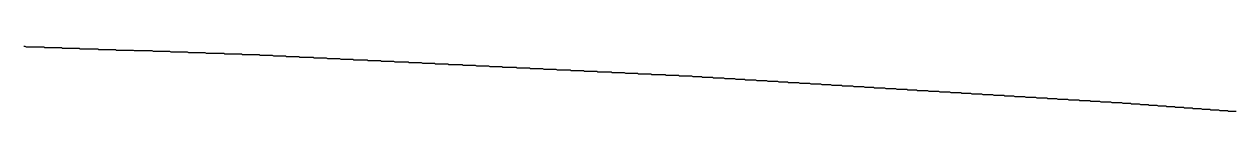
# Model space of a CAD drawing. Header units: millimetres. Extents: x 41 to 1041, y 1148 to 1248.
# Drawn here: x 212.14 to 230.35, y 1201.54 to 1202.52 of the extents above; entities that cross this region are included whole.
import ezdxf

# ---------------------------------------------------------------- set-up
doc = ezdxf.new("R2010")
doc.units = ezdxf.units.MM

msp = doc.modelspace()

# ---------------------------------------------------------------- linework, layer by layer
at = {"color": 3}
msp.add_polyline3d([(212.135, 1202.515, 0), (212.151, 1202.515, 0), (212.168, 1202.505, 0), (212.184, 1202.505, 0), (212.201, 1202.505, 0), (212.218, 1202.505, 0), (212.234, 1202.505, 0), (212.251, 1202.505, 0), (212.267, 1202.505, 0), (212.284, 1202.505, 0), (212.301, 1202.505, 0), (212.317, 1202.505, 0), (212.334, 1202.505, 0), (212.35, 1202.505, 0), (212.367, 1202.505, 0), (212.383, 1202.505, 0), (212.4, 1202.505, 0), (212.417, 1202.505, 0), (212.433, 1202.505, 0), (212.45, 1202.495, 0), (212.466, 1202.495, 0), (212.483, 1202.495, 0), (212.5, 1202.495, 0), (212.516, 1202.495, 0), (212.533, 1202.495, 0), (212.549, 1202.495, 0), (212.566, 1202.495, 0), (212.583, 1202.495, 0), (212.599, 1202.495, 0), (212.616, 1202.495, 0), (212.632, 1202.495, 0), (212.649, 1202.495, 0), (212.666, 1202.495, 0), (212.682, 1202.495, 0), (212.699, 1202.495, 0), (212.715, 1202.485, 0), (212.732, 1202.485, 0), (212.749, 1202.485, 0), (212.765, 1202.485, 0), (212.782, 1202.485, 0), (212.798, 1202.485, 0), (212.815, 1202.485, 0), (212.831, 1202.485, 0), (212.848, 1202.485, 0), (212.865, 1202.485, 0), (212.881, 1202.485, 0), (212.898, 1202.485, 0), (212.914, 1202.485, 0), (212.931, 1202.485, 0), (212.948, 1202.485, 0), (212.964, 1202.485, 0), (212.981, 1202.475, 0), (212.997, 1202.475, 0), (213.014, 1202.475, 0), (213.031, 1202.475, 0), (213.047, 1202.475, 0), (213.064, 1202.475, 0), (213.08, 1202.475, 0), (213.097, 1202.475, 0), (213.114, 1202.475, 0), (213.13, 1202.475, 0), (213.147, 1202.475, 0), (213.163, 1202.475, 0), (213.18, 1202.475, 0), (213.197, 1202.475, 0), (213.213, 1202.475, 0), (213.23, 1202.475, 0), (213.246, 1202.475, 0), (213.263, 1202.465, 0), (213.279, 1202.465, 0), (213.296, 1202.465, 0), (213.313, 1202.465, 0), (213.329, 1202.465, 0), (213.346, 1202.465, 0), (213.362, 1202.465, 0), (213.379, 1202.465, 0), (213.396, 1202.465, 0), (213.412, 1202.465, 0), (213.429, 1202.465, 0), (213.445, 1202.465, 0), (213.462, 1202.465, 0), (213.479, 1202.465, 0), (213.495, 1202.465, 0), (213.512, 1202.465, 0), (213.528, 1202.455, 0), (213.545, 1202.455, 0), (213.562, 1202.455, 0), (213.578, 1202.455, 0), (213.595, 1202.455, 0), (213.611, 1202.455, 0), (213.628, 1202.455, 0), (213.645, 1202.455, 0), (213.661, 1202.455, 0), (213.678, 1202.455, 0), (213.694, 1202.455, 0), (213.711, 1202.455, 0), (213.728, 1202.455, 0), (213.744, 1202.455, 0), (213.761, 1202.455, 0), (213.777, 1202.455, 0), (213.794, 1202.445, 0), (213.81, 1202.445, 0), (213.827, 1202.445, 0), (213.844, 1202.445, 0), (213.86, 1202.445, 0), (213.877, 1202.445, 0), (213.893, 1202.445, 0), (213.91, 1202.445, 0), (213.927, 1202.445, 0), (213.943, 1202.445, 0), (213.96, 1202.445, 0), (213.976, 1202.445, 0), (213.993, 1202.445, 0), (214.01, 1202.445, 0), (214.026, 1202.445, 0), (214.043, 1202.445, 0), (214.059, 1202.445, 0), (214.076, 1202.435, 0), (214.093, 1202.435, 0), (214.109, 1202.435, 0), (214.126, 1202.435, 0), (214.142, 1202.435, 0), (214.159, 1202.435, 0), (214.176, 1202.435, 0), (214.192, 1202.435, 0), (214.209, 1202.435, 0), (214.225, 1202.435, 0), (214.242, 1202.435, 0), (214.258, 1202.435, 0), (214.275, 1202.435, 0), (214.292, 1202.435, 0), (214.308, 1202.435, 0), (214.325, 1202.435, 0), (214.341, 1202.425, 0), (214.358, 1202.425, 0), (214.375, 1202.425, 0), (214.391, 1202.425, 0), (214.408, 1202.425, 0), (214.424, 1202.425, 0), (214.441, 1202.425, 0), (214.458, 1202.425, 0), (214.474, 1202.425, 0), (214.491, 1202.425, 0), (214.507, 1202.425, 0), (214.524, 1202.425, 0), (214.541, 1202.425, 0), (214.557, 1202.425, 0), (214.574, 1202.425, 0), (214.59, 1202.425, 0), (214.607, 1202.415, 0), (214.624, 1202.415, 0), (214.64, 1202.415, 0), (214.657, 1202.415, 0), (214.673, 1202.415, 0), (214.69, 1202.415, 0), (214.706, 1202.415, 0), (214.723, 1202.415, 0), (214.74, 1202.415, 0), (214.756, 1202.415, 0), (214.773, 1202.415, 0), (214.789, 1202.415, 0), (214.806, 1202.415, 0), (214.823, 1202.415, 0), (214.839, 1202.415, 0), (214.856, 1202.415, 0), (214.872, 1202.405, 0), (214.889, 1202.405, 0), (214.906, 1202.405, 0), (214.922, 1202.405, 0), (214.939, 1202.405, 0), (214.955, 1202.405, 0), (214.972, 1202.405, 0), (214.989, 1202.405, 0), (215.005, 1202.405, 0), (215.022, 1202.405, 0), (215.038, 1202.405, 0), (215.055, 1202.405, 0), (215.072, 1202.405, 0), (215.088, 1202.405, 0), (215.105, 1202.405, 0), (215.121, 1202.405, 0), (215.138, 1202.405, 0), (215.154, 1202.395, 0), (215.171, 1202.395, 0), (215.188, 1202.395, 0), (215.204, 1202.395, 0), (215.221, 1202.395, 0), (215.237, 1202.395, 0), (215.254, 1202.395, 0), (215.271, 1202.395, 0), (215.287, 1202.395, 0), (215.304, 1202.395, 0), (215.32, 1202.395, 0), (215.337, 1202.395, 0), (215.354, 1202.395, 0), (215.37, 1202.395, 0), (215.387, 1202.395, 0), (215.403, 1202.395, 0), (215.42, 1202.385, 0), (215.437, 1202.385, 0), (215.453, 1202.385, 0), (215.47, 1202.385, 0), (215.486, 1202.385, 0), (215.503, 1202.385, 0), (215.52, 1202.385, 0), (215.536, 1202.385, 0), (215.553, 1202.385, 0), (215.569, 1202.385, 0), (215.586, 1202.385, 0), (215.603, 1202.385, 0), (215.619, 1202.385, 0), (215.636, 1202.385, 0), (215.652, 1202.385, 0), (215.669, 1202.385, 0), (215.685, 1202.375, 0), (215.702, 1202.375, 0), (215.719, 1202.375, 0), (215.735, 1202.375, 0), (215.752, 1202.375, 0), (215.768, 1202.375, 0), (215.785, 1202.375, 0), (215.802, 1202.375, 0), (215.818, 1202.375, 0), (215.835, 1202.375, 0), (215.851, 1202.375, 0), (215.868, 1202.375, 0), (215.884, 1202.365, 0), (215.901, 1202.365, 0), (215.918, 1202.365, 0), (215.934, 1202.365, 0), (215.951, 1202.365, 0), (215.967, 1202.365, 0), (215.984, 1202.365, 0), (216.001, 1202.365, 0), (216.017, 1202.365, 0), (216.034, 1202.365, 0), (216.05, 1202.365, 0), (216.067, 1202.365, 0), (216.083, 1202.355, 0), (216.1, 1202.355, 0), (216.117, 1202.355, 0), (216.133, 1202.355, 0), (216.15, 1202.355, 0), (216.166, 1202.355, 0), (216.183, 1202.355, 0), (216.2, 1202.355, 0), (216.216, 1202.355, 0), (216.233, 1202.355, 0), (216.249, 1202.355, 0), (216.266, 1202.355, 0), (216.282, 1202.345, 0), (216.299, 1202.345, 0), (216.316, 1202.345, 0), (216.332, 1202.345, 0), (216.349, 1202.345, 0), (216.365, 1202.345, 0), (216.382, 1202.345, 0), (216.399, 1202.345, 0), (216.415, 1202.345, 0), (216.432, 1202.345, 0), (216.448, 1202.345, 0), (216.465, 1202.345, 0), (216.481, 1202.345, 0), (216.498, 1202.335, 0), (216.515, 1202.335, 0), (216.531, 1202.335, 0), (216.548, 1202.335, 0), (216.564, 1202.335, 0), (216.581, 1202.335, 0), (216.598, 1202.335, 0), (216.614, 1202.335, 0), (216.631, 1202.335, 0), (216.647, 1202.335, 0), (216.664, 1202.335, 0), (216.68, 1202.335, 0), (216.697, 1202.325, 0), (216.714, 1202.325, 0), (216.73, 1202.325, 0), (216.747, 1202.325, 0), (216.763, 1202.325, 0), (216.78, 1202.325, 0), (216.797, 1202.325, 0), (216.813, 1202.325, 0), (216.83, 1202.325, 0), (216.846, 1202.325, 0), (216.863, 1202.325, 0), (216.88, 1202.325, 0), (216.896, 1202.315, 0), (216.913, 1202.315, 0), (216.929, 1202.315, 0), (216.946, 1202.315, 0), (216.962, 1202.315, 0), (216.979, 1202.315, 0), (216.996, 1202.315, 0), (217.012, 1202.315, 0), (217.029, 1202.315, 0), (217.045, 1202.315, 0), (217.062, 1202.315, 0), (217.079, 1202.315, 0), (217.095, 1202.305, 0), (217.112, 1202.305, 0), (217.128, 1202.305, 0), (217.145, 1202.305, 0), (217.161, 1202.305, 0), (217.178, 1202.305, 0), (217.195, 1202.305, 0), (217.211, 1202.305, 0), (217.228, 1202.305, 0), (217.244, 1202.305, 0), (217.261, 1202.305, 0), (217.278, 1202.305, 0), (217.294, 1202.305, 0), (217.311, 1202.295, 0), (217.327, 1202.295, 0), (217.344, 1202.295, 0), (217.36, 1202.295, 0), (217.377, 1202.295, 0), (217.394, 1202.295, 0), (217.41, 1202.295, 0), (217.427, 1202.295, 0), (217.443, 1202.295, 0), (217.46, 1202.295, 0), (217.477, 1202.295, 0), (217.493, 1202.295, 0), (217.51, 1202.285, 0), (217.526, 1202.285, 0), (217.543, 1202.285, 0), (217.559, 1202.285, 0), (217.576, 1202.285, 0), (217.593, 1202.285, 0), (217.609, 1202.285, 0), (217.626, 1202.285, 0), (217.642, 1202.285, 0), (217.659, 1202.285, 0), (217.676, 1202.285, 0), (217.692, 1202.285, 0), (217.709, 1202.275, 0), (217.725, 1202.275, 0), (217.742, 1202.275, 0), (217.758, 1202.275, 0), (217.775, 1202.275, 0), (217.792, 1202.275, 0), (217.808, 1202.275, 0), (217.825, 1202.275, 0), (217.841, 1202.275, 0), (217.858, 1202.275, 0), (217.875, 1202.275, 0), (217.891, 1202.275, 0), (217.908, 1202.275, 0), (217.924, 1202.265, 0), (217.941, 1202.265, 0), (217.957, 1202.265, 0), (217.974, 1202.265, 0), (217.991, 1202.265, 0), (218.007, 1202.265, 0), (218.024, 1202.265, 0), (218.04, 1202.265, 0), (218.057, 1202.265, 0), (218.074, 1202.265, 0), (218.09, 1202.265, 0), (218.107, 1202.265, 0), (218.123, 1202.255, 0), (218.14, 1202.255, 0), (218.156, 1202.255, 0), (218.173, 1202.255, 0), (218.19, 1202.255, 0), (218.206, 1202.255, 0), (218.223, 1202.255, 0), (218.239, 1202.255, 0), (218.256, 1202.255, 0), (218.273, 1202.255, 0), (218.289, 1202.255, 0), (218.306, 1202.255, 0), (218.322, 1202.245, 0), (218.339, 1202.245, 0), (218.355, 1202.245, 0), (218.372, 1202.245, 0), (218.389, 1202.245, 0), (218.405, 1202.245, 0), (218.422, 1202.245, 0), (218.438, 1202.245, 0), (218.455, 1202.245, 0), (218.472, 1202.245, 0), (218.488, 1202.245, 0), (218.505, 1202.245, 0), (218.521, 1202.235, 0), (218.538, 1202.235, 0), (218.555, 1202.235, 0), (218.571, 1202.235, 0), (218.588, 1202.235, 0), (218.604, 1202.235, 0), (218.621, 1202.235, 0), (218.637, 1202.235, 0), (218.654, 1202.235, 0), (218.671, 1202.235, 0), (218.687, 1202.235, 0), (218.704, 1202.235, 0), (218.72, 1202.235, 0), (218.737, 1202.225, 0), (218.754, 1202.225, 0), (218.77, 1202.225, 0), (218.787, 1202.225, 0), (218.803, 1202.225, 0), (218.82, 1202.225, 0), (218.836, 1202.225, 0), (218.853, 1202.225, 0), (218.87, 1202.225, 0), (218.886, 1202.225, 0), (218.903, 1202.225, 0), (218.919, 1202.225, 0), (218.936, 1202.215, 0), (218.953, 1202.215, 0), (218.969, 1202.215, 0), (218.986, 1202.215, 0), (219.002, 1202.215, 0), (219.019, 1202.215, 0), (219.035, 1202.215, 0), (219.052, 1202.215, 0), (219.069, 1202.215, 0), (219.085, 1202.215, 0), (219.102, 1202.215, 0), (219.118, 1202.215, 0), (219.135, 1202.205, 0), (219.152, 1202.205, 0), (219.168, 1202.205, 0), (219.185, 1202.205, 0), (219.201, 1202.205, 0), (219.218, 1202.205, 0), (219.234, 1202.205, 0), (219.251, 1202.205, 0), (219.268, 1202.205, 0), (219.284, 1202.205, 0), (219.301, 1202.205, 0), (219.317, 1202.205, 0), (219.334, 1202.195, 0), (219.351, 1202.195, 0), (219.367, 1202.195, 0), (219.384, 1202.195, 0), (219.4, 1202.195, 0), (219.417, 1202.195, 0), (219.433, 1202.195, 0), (219.45, 1202.195, 0), (219.467, 1202.195, 0), (219.483, 1202.195, 0), (219.5, 1202.195, 0), (219.516, 1202.195, 0), (219.533, 1202.195, 0), (219.55, 1202.185, 0), (219.566, 1202.185, 0), (219.583, 1202.185, 0), (219.599, 1202.185, 0), (219.616, 1202.185, 0), (219.632, 1202.185, 0), (219.649, 1202.185, 0), (219.666, 1202.185, 0), (219.682, 1202.185, 0), (219.699, 1202.185, 0), (219.715, 1202.185, 0), (219.732, 1202.185, 0), (219.749, 1202.175, 0), (219.765, 1202.175, 0), (219.782, 1202.175, 0), (219.798, 1202.175, 0), (219.815, 1202.175, 0), (219.831, 1202.175, 0), (219.848, 1202.175, 0), (219.865, 1202.175, 0), (219.881, 1202.175, 0), (219.898, 1202.175, 0), (219.914, 1202.175, 0), (219.931, 1202.175, 0), (219.948, 1202.165, 0), (219.964, 1202.165, 0), (219.981, 1202.165, 0), (219.997, 1202.165, 0), (220.014, 1202.165, 0), (220.031, 1202.165, 0), (220.047, 1202.165, 0), (220.064, 1202.165, 0), (220.08, 1202.165, 0), (220.097, 1202.165, 0), (220.113, 1202.165, 0), (220.13, 1202.165, 0), (220.147, 1202.155, 0), (220.163, 1202.155, 0), (220.18, 1202.155, 0), (220.196, 1202.155, 0), (220.213, 1202.155, 0), (220.23, 1202.155, 0), (220.246, 1202.155, 0), (220.263, 1202.155, 0), (220.279, 1202.155, 0), (220.296, 1202.155, 0), (220.312, 1202.155, 0), (220.329, 1202.155, 0), (220.346, 1202.155, 0), (220.362, 1202.145, 0), (220.379, 1202.145, 0), (220.395, 1202.145, 0), (220.412, 1202.145, 0), (220.429, 1202.145, 0), (220.445, 1202.145, 0), (220.462, 1202.145, 0), (220.478, 1202.145, 0), (220.495, 1202.145, 0), (220.511, 1202.145, 0), (220.528, 1202.145, 0), (220.545, 1202.145, 0), (220.561, 1202.135, 0), (220.578, 1202.135, 0), (220.594, 1202.135, 0), (220.611, 1202.135, 0), (220.628, 1202.135, 0), (220.644, 1202.135, 0), (220.661, 1202.135, 0), (220.677, 1202.135, 0), (220.694, 1202.135, 0), (220.71, 1202.135, 0), (220.727, 1202.135, 0), (220.744, 1202.135, 0), (220.76, 1202.125, 0), (220.777, 1202.125, 0), (220.793, 1202.125, 0), (220.81, 1202.125, 0), (220.827, 1202.125, 0), (220.843, 1202.125, 0), (220.86, 1202.125, 0), (220.876, 1202.125, 0), (220.893, 1202.125, 0), (220.909, 1202.125, 0), (220.926, 1202.125, 0), (220.943, 1202.125, 0), (220.959, 1202.125, 0), (220.976, 1202.115, 0), (220.992, 1202.115, 0), (221.009, 1202.115, 0), (221.026, 1202.115, 0), (221.042, 1202.115, 0), (221.059, 1202.115, 0), (221.075, 1202.115, 0), (221.092, 1202.115, 0), (221.108, 1202.115, 0), (221.125, 1202.115, 0), (221.142, 1202.115, 0), (221.158, 1202.115, 0), (221.175, 1202.105, 0), (221.191, 1202.105, 0), (221.208, 1202.105, 0), (221.225, 1202.105, 0), (221.241, 1202.105, 0), (221.258, 1202.105, 0), (221.274, 1202.105, 0), (221.291, 1202.105, 0), (221.307, 1202.105, 0), (221.324, 1202.105, 0), (221.341, 1202.105, 0), (221.357, 1202.105, 0), (221.374, 1202.095, 0), (221.39, 1202.095, 0), (221.407, 1202.095, 0), (221.424, 1202.095, 0), (221.44, 1202.095, 0), (221.457, 1202.095, 0), (221.473, 1202.095, 0), (221.49, 1202.095, 0), (221.507, 1202.095, 0), (221.523, 1202.095, 0), (221.54, 1202.095, 0), (221.556, 1202.095, 0), (221.573, 1202.085, 0), (221.589, 1202.085, 0), (221.606, 1202.085, 0), (221.623, 1202.085, 0), (221.639, 1202.085, 0), (221.656, 1202.085, 0), (221.672, 1202.085, 0), (221.689, 1202.085, 0), (221.706, 1202.085, 0), (221.722, 1202.085, 0), (221.739, 1202.085, 0), (221.755, 1202.085, 0), (221.772, 1202.085, 0), (221.788, 1202.075, 0), (221.805, 1202.075, 0), (221.822, 1202.075, 0), (221.838, 1202.075, 0), (221.855, 1202.075, 0), (221.871, 1202.075, 0), (221.888, 1202.075, 0), (221.905, 1202.075, 0), (221.921, 1202.075, 0), (221.938, 1202.075, 0), (221.954, 1202.075, 0), (221.971, 1202.075, 0), (221.987, 1202.065, 0), (222.004, 1202.065, 0), (222.021, 1202.065, 0), (222.037, 1202.065, 0), (222.054, 1202.065, 0), (222.07, 1202.065, 0), (222.087, 1202.065, 0), (222.104, 1202.065, 0), (222.12, 1202.065, 0), (222.137, 1202.065, 0), (222.153, 1202.065, 0), (222.17, 1202.065, 0), (222.186, 1202.055, 0), (222.203, 1202.055, 0), (222.22, 1202.055, 0), (222.236, 1202.055, 0), (222.253, 1202.055, 0), (222.269, 1202.055, 0), (222.286, 1202.055, 0), (222.302, 1202.055, 0), (222.319, 1202.055, 0), (222.336, 1202.045, 0), (222.352, 1202.045, 0), (222.369, 1202.045, 0), (222.385, 1202.045, 0), (222.402, 1202.045, 0), (222.418, 1202.045, 0), (222.435, 1202.045, 0), (222.452, 1202.045, 0), (222.468, 1202.045, 0), (222.485, 1202.045, 0), (222.501, 1202.035, 0), (222.518, 1202.035, 0), (222.534, 1202.035, 0), (222.551, 1202.035, 0), (222.568, 1202.035, 0), (222.584, 1202.035, 0), (222.601, 1202.035, 0), (222.617, 1202.035, 0), (222.634, 1202.035, 0), (222.65, 1202.035, 0), (222.667, 1202.025, 0), (222.684, 1202.025, 0), (222.7, 1202.025, 0), (222.717, 1202.025, 0), (222.733, 1202.025, 0), (222.75, 1202.025, 0), (222.766, 1202.025, 0), (222.783, 1202.025, 0), (222.8, 1202.025, 0), (222.816, 1202.025, 0), (222.833, 1202.015, 0), (222.849, 1202.015, 0), (222.866, 1202.015, 0), (222.882, 1202.015, 0), (222.899, 1202.015, 0), (222.916, 1202.015, 0), (222.932, 1202.015, 0), (222.949, 1202.015, 0), (222.965, 1202.015, 0), (222.982, 1202.005, 0), (222.998, 1202.005, 0), (223.015, 1202.005, 0), (223.032, 1202.005, 0), (223.048, 1202.005, 0), (223.065, 1202.005, 0), (223.081, 1202.005, 0), (223.098, 1202.005, 0), (223.114, 1202.005, 0), (223.131, 1202.005, 0), (223.148, 1201.995, 0), (223.164, 1201.995, 0), (223.181, 1201.995, 0), (223.197, 1201.995, 0), (223.214, 1201.995, 0), (223.23, 1201.995, 0), (223.247, 1201.995, 0), (223.264, 1201.995, 0), (223.28, 1201.995, 0), (223.297, 1201.995, 0), (223.313, 1201.985, 0), (223.33, 1201.985, 0), (223.347, 1201.985, 0), (223.363, 1201.985, 0), (223.38, 1201.985, 0), (223.396, 1201.985, 0), (223.413, 1201.985, 0), (223.429, 1201.985, 0), (223.446, 1201.985, 0), (223.463, 1201.985, 0), (223.479, 1201.975, 0), (223.496, 1201.975, 0), (223.512, 1201.975, 0), (223.529, 1201.975, 0), (223.545, 1201.975, 0), (223.562, 1201.975, 0), (223.579, 1201.975, 0), (223.595, 1201.975, 0), (223.612, 1201.975, 0), (223.628, 1201.965, 0), (223.645, 1201.965, 0), (223.661, 1201.965, 0), (223.678, 1201.965, 0), (223.695, 1201.965, 0), (223.711, 1201.965, 0), (223.728, 1201.965, 0), (223.744, 1201.965, 0), (223.761, 1201.965, 0), (223.777, 1201.965, 0), (223.794, 1201.955, 0), (223.811, 1201.955, 0), (223.827, 1201.955, 0), (223.844, 1201.955, 0), (223.86, 1201.955, 0), (223.877, 1201.955, 0), (223.893, 1201.955, 0), (223.91, 1201.955, 0), (223.927, 1201.955, 0), (223.943, 1201.955, 0), (223.96, 1201.945, 0), (223.976, 1201.945, 0), (223.993, 1201.945, 0), (224.009, 1201.945, 0), (224.026, 1201.945, 0), (224.043, 1201.945, 0), (224.059, 1201.945, 0), (224.076, 1201.945, 0), (224.092, 1201.945, 0), (224.109, 1201.945, 0), (224.125, 1201.935, 0), (224.142, 1201.935, 0), (224.159, 1201.935, 0), (224.175, 1201.935, 0), (224.192, 1201.935, 0), (224.208, 1201.935, 0), (224.225, 1201.935, 0), (224.241, 1201.935, 0), (224.258, 1201.935, 0), (224.275, 1201.925, 0), (224.291, 1201.925, 0), (224.308, 1201.925, 0), (224.324, 1201.925, 0), (224.341, 1201.925, 0), (224.357, 1201.925, 0), (224.374, 1201.925, 0), (224.391, 1201.925, 0), (224.407, 1201.925, 0), (224.424, 1201.925, 0), (224.44, 1201.915, 0), (224.457, 1201.915, 0), (224.473, 1201.915, 0), (224.49, 1201.915, 0), (224.507, 1201.915, 0), (224.523, 1201.915, 0), (224.54, 1201.915, 0), (224.556, 1201.915, 0), (224.573, 1201.915, 0), (224.589, 1201.915, 0), (224.606, 1201.905, 0), (224.623, 1201.905, 0), (224.639, 1201.905, 0), (224.656, 1201.905, 0), (224.672, 1201.905, 0), (224.689, 1201.905, 0), (224.705, 1201.905, 0), (224.722, 1201.905, 0), (224.739, 1201.905, 0), (224.755, 1201.905, 0), (224.772, 1201.895, 0), (224.788, 1201.895, 0), (224.805, 1201.895, 0), (224.821, 1201.895, 0), (224.838, 1201.895, 0), (224.855, 1201.895, 0), (224.871, 1201.895, 0), (224.888, 1201.895, 0), (224.904, 1201.895, 0), (224.921, 1201.885, 0), (224.937, 1201.885, 0), (224.954, 1201.885, 0), (224.971, 1201.885, 0), (224.987, 1201.885, 0), (225.004, 1201.885, 0), (225.02, 1201.885, 0), (225.037, 1201.885, 0), (225.053, 1201.885, 0), (225.07, 1201.885, 0), (225.087, 1201.875, 0), (225.103, 1201.875, 0), (225.12, 1201.875, 0), (225.136, 1201.875, 0), (225.153, 1201.875, 0), (225.169, 1201.875, 0), (225.186, 1201.875, 0), (225.203, 1201.875, 0), (225.219, 1201.875, 0), (225.236, 1201.875, 0), (225.252, 1201.865, 0), (225.269, 1201.865, 0), (225.285, 1201.865, 0), (225.302, 1201.865, 0), (225.319, 1201.865, 0), (225.335, 1201.865, 0), (225.352, 1201.865, 0), (225.368, 1201.865, 0), (225.385, 1201.865, 0), (225.402, 1201.865, 0), (225.418, 1201.855, 0), (225.435, 1201.855, 0), (225.451, 1201.855, 0), (225.468, 1201.855, 0), (225.484, 1201.855, 0), (225.501, 1201.855, 0), (225.518, 1201.855, 0), (225.534, 1201.855, 0), (225.551, 1201.855, 0), (225.567, 1201.845, 0), (225.584, 1201.845, 0), (225.6, 1201.845, 0), (225.617, 1201.845, 0), (225.634, 1201.845, 0), (225.65, 1201.845, 0), (225.667, 1201.845, 0), (225.683, 1201.845, 0), (225.7, 1201.845, 0), (225.716, 1201.845, 0), (225.733, 1201.835, 0), (225.75, 1201.835, 0), (225.766, 1201.835, 0), (225.783, 1201.835, 0), (225.799, 1201.835, 0), (225.816, 1201.835, 0), (225.832, 1201.835, 0), (225.849, 1201.835, 0), (225.866, 1201.835, 0), (225.882, 1201.835, 0), (225.899, 1201.825, 0), (225.915, 1201.825, 0), (225.932, 1201.825, 0), (225.948, 1201.825, 0), (225.965, 1201.825, 0), (225.982, 1201.825, 0), (225.998, 1201.825, 0), (226.015, 1201.825, 0), (226.031, 1201.825, 0), (226.048, 1201.825, 0), (226.064, 1201.815, 0), (226.081, 1201.815, 0), (226.098, 1201.815, 0), (226.114, 1201.815, 0), (226.131, 1201.815, 0), (226.147, 1201.815, 0), (226.164, 1201.815, 0), (226.18, 1201.815, 0), (226.197, 1201.815, 0), (226.214, 1201.815, 0), (226.23, 1201.805, 0), (226.247, 1201.805, 0), (226.263, 1201.805, 0), (226.28, 1201.805, 0), (226.296, 1201.805, 0), (226.313, 1201.805, 0), (226.33, 1201.805, 0), (226.346, 1201.805, 0), (226.363, 1201.805, 0), (226.379, 1201.795, 0), (226.396, 1201.795, 0), (226.412, 1201.795, 0), (226.429, 1201.795, 0), (226.446, 1201.795, 0), (226.462, 1201.795, 0), (226.479, 1201.795, 0), (226.495, 1201.795, 0), (226.512, 1201.795, 0), (226.528, 1201.795, 0), (226.545, 1201.785, 0), (226.562, 1201.785, 0), (226.578, 1201.785, 0), (226.595, 1201.785, 0), (226.611, 1201.785, 0), (226.628, 1201.785, 0), (226.644, 1201.785, 0), (226.661, 1201.785, 0), (226.678, 1201.785, 0), (226.694, 1201.785, 0), (226.711, 1201.775, 0), (226.727, 1201.775, 0), (226.744, 1201.775, 0), (226.76, 1201.775, 0), (226.777, 1201.775, 0), (226.794, 1201.775, 0), (226.81, 1201.775, 0), (226.827, 1201.775, 0), (226.843, 1201.775, 0), (226.86, 1201.775, 0), (226.876, 1201.765, 0), (226.893, 1201.765, 0), (226.91, 1201.765, 0), (226.926, 1201.765, 0), (226.943, 1201.765, 0), (226.959, 1201.765, 0), (226.976, 1201.765, 0), (226.992, 1201.765, 0), (227.009, 1201.765, 0), (227.026, 1201.755, 0), (227.042, 1201.755, 0), (227.059, 1201.755, 0), (227.075, 1201.755, 0), (227.092, 1201.755, 0), (227.108, 1201.755, 0), (227.125, 1201.755, 0), (227.142, 1201.755, 0), (227.158, 1201.755, 0), (227.175, 1201.755, 0), (227.191, 1201.745, 0), (227.208, 1201.745, 0), (227.224, 1201.745, 0), (227.241, 1201.745, 0), (227.258, 1201.745, 0), (227.274, 1201.745, 0), (227.291, 1201.745, 0), (227.307, 1201.745, 0), (227.324, 1201.745, 0), (227.34, 1201.745, 0), (227.357, 1201.735, 0), (227.374, 1201.735, 0), (227.39, 1201.735, 0), (227.407, 1201.735, 0), (227.423, 1201.735, 0), (227.44, 1201.735, 0), (227.457, 1201.735, 0), (227.473, 1201.735, 0), (227.49, 1201.735, 0), (227.506, 1201.735, 0), (227.523, 1201.725, 0), (227.539, 1201.725, 0), (227.556, 1201.725, 0), (227.573, 1201.725, 0), (227.589, 1201.725, 0), (227.606, 1201.725, 0), (227.622, 1201.725, 0), (227.639, 1201.725, 0), (227.655, 1201.725, 0), (227.672, 1201.715, 0), (227.689, 1201.715, 0), (227.705, 1201.715, 0), (227.722, 1201.715, 0), (227.738, 1201.715, 0), (227.755, 1201.715, 0), (227.771, 1201.715, 0), (227.788, 1201.715, 0), (227.805, 1201.715, 0), (227.821, 1201.715, 0), (227.838, 1201.705, 0), (227.854, 1201.705, 0), (227.871, 1201.705, 0), (227.887, 1201.705, 0), (227.904, 1201.705, 0), (227.921, 1201.705, 0), (227.937, 1201.705, 0), (227.954, 1201.705, 0), (227.97, 1201.705, 0), (227.987, 1201.705, 0), (228.003, 1201.695, 0), (228.02, 1201.695, 0), (228.037, 1201.695, 0), (228.053, 1201.695, 0), (228.07, 1201.695, 0), (228.086, 1201.695, 0), (228.103, 1201.695, 0), (228.119, 1201.695, 0), (228.136, 1201.695, 0), (228.153, 1201.695, 0), (228.169, 1201.685, 0), (228.186, 1201.685, 0), (228.202, 1201.685, 0), (228.219, 1201.685, 0), (228.235, 1201.685, 0), (228.252, 1201.685, 0), (228.269, 1201.685, 0), (228.285, 1201.685, 0), (228.302, 1201.685, 0), (228.318, 1201.675, 0), (228.335, 1201.675, 0), (228.351, 1201.675, 0), (228.368, 1201.675, 0), (228.385, 1201.675, 0), (228.401, 1201.675, 0), (228.418, 1201.675, 0), (228.434, 1201.675, 0), (228.451, 1201.675, 0), (228.467, 1201.675, 0), (228.484, 1201.665, 0), (228.501, 1201.665, 0), (228.517, 1201.665, 0), (228.534, 1201.665, 0), (228.55, 1201.665, 0), (228.567, 1201.665, 0), (228.583, 1201.665, 0), (228.6, 1201.665, 0), (228.617, 1201.665, 0), (228.633, 1201.665, 0), (228.65, 1201.655, 0), (228.666, 1201.655, 0), (228.683, 1201.655, 0), (228.699, 1201.655, 0), (228.716, 1201.655, 0), (228.733, 1201.655, 0), (228.749, 1201.655, 0), (228.766, 1201.655, 0), (228.782, 1201.645, 0), (228.799, 1201.645, 0), (228.815, 1201.645, 0), (228.832, 1201.645, 0), (228.848, 1201.645, 0), (228.865, 1201.645, 0), (228.882, 1201.645, 0), (228.898, 1201.645, 0), (228.915, 1201.635, 0), (228.931, 1201.635, 0), (228.948, 1201.635, 0), (228.964, 1201.635, 0), (228.981, 1201.635, 0), (228.997, 1201.635, 0), (229.014, 1201.635, 0), (229.031, 1201.635, 0), (229.047, 1201.625, 0), (229.064, 1201.625, 0), (229.08, 1201.625, 0), (229.097, 1201.625, 0), (229.113, 1201.625, 0), (229.13, 1201.625, 0), (229.146, 1201.625, 0), (229.163, 1201.625, 0), (229.18, 1201.615, 0), (229.196, 1201.615, 0), (229.213, 1201.615, 0), (229.229, 1201.615, 0), (229.246, 1201.615, 0), (229.262, 1201.615, 0), (229.279, 1201.615, 0), (229.295, 1201.615, 0), (229.312, 1201.605, 0), (229.329, 1201.605, 0), (229.345, 1201.605, 0), (229.362, 1201.605, 0), (229.378, 1201.605, 0), (229.395, 1201.605, 0), (229.411, 1201.605, 0), (229.428, 1201.605, 0), (229.444, 1201.595, 0), (229.461, 1201.595, 0), (229.478, 1201.595, 0), (229.494, 1201.595, 0), (229.511, 1201.595, 0), (229.527, 1201.595, 0), (229.544, 1201.595, 0), (229.56, 1201.595, 0), (229.577, 1201.585, 0), (229.594, 1201.585, 0), (229.61, 1201.585, 0), (229.627, 1201.585, 0), (229.643, 1201.585, 0), (229.66, 1201.585, 0), (229.676, 1201.585, 0), (229.693, 1201.585, 0), (229.709, 1201.575, 0), (229.726, 1201.575, 0), (229.743, 1201.575, 0), (229.759, 1201.575, 0), (229.776, 1201.575, 0), (229.792, 1201.575, 0), (229.809, 1201.575, 0), (229.825, 1201.575, 0), (229.842, 1201.565, 0), (229.858, 1201.565, 0), (229.875, 1201.565, 0), (229.892, 1201.565, 0), (229.908, 1201.565, 0), (229.925, 1201.565, 0), (229.941, 1201.565, 0), (229.958, 1201.565, 0), (229.974, 1201.555, 0), (229.991, 1201.555, 0), (230.007, 1201.555, 0), (230.024, 1201.555, 0), (230.041, 1201.555, 0), (230.057, 1201.555, 0), (230.074, 1201.555, 0), (230.09, 1201.555, 0), (230.107, 1201.545, 0), (230.123, 1201.545, 0), (230.14, 1201.545, 0), (230.156, 1201.545, 0), (230.173, 1201.545, 0), (230.19, 1201.545, 0), (230.206, 1201.545, 0), (230.223, 1201.545, 0), (230.239, 1201.535, 0), (230.256, 1201.535, 0), (230.272, 1201.535, 0), (230.289, 1201.535, 0), (230.305, 1201.535, 0), (230.322, 1201.535, 0), (230.339, 1201.535, 0), (230.355, 1201.535, 0)], dxfattribs=at)

doc.saveas('drawing.dxf')
